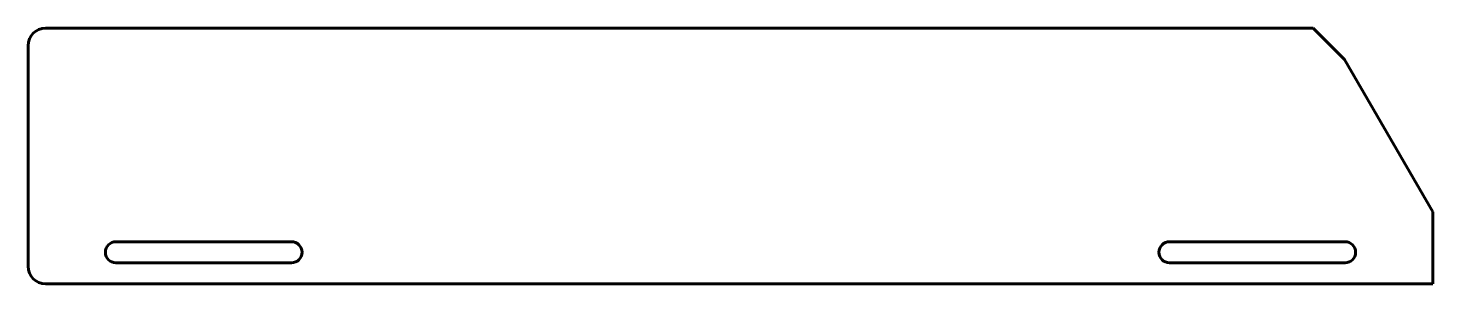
# Model space of a CAD drawing. Header units: millimetres. Extents: x 0 to 800, y 0 to 146.
import ezdxf

# ---------------------------------------------------------------- set-up
doc = ezdxf.new("R2010")
doc.units = ezdxf.units.MM
doc.linetypes.add('K5LT_BASIC', pattern=[0])

msp = doc.modelspace()

# ---------------------------------------------------------------- linework, layer by layer
at = {"color": 150, "linetype": 'K5LT_BASIC', "lineweight": 60, "true_color": 0x0080ff}
for p, q in [((10, 145.6), (731.74, 145.6)), ((731.74, 145.6), (749.58, 127.76)), ((0, 135.6), (0, 126.63)), ((0, 126.63), (0, 125.3)), ((0, 125.3), (0, 40.82)), ((749.58, 127.76), (800, 41.02)), ((0, 40.82), (0, 39.49)), ((800, 41.02), (800, 40.82)), ((800, 40.82), (800, 39.49)), ((0, 39.49), (0, 10)), ((800, 39.49), (800, 0)), ((150, 24), (50, 24)), ((750, 24), (650, 24)), ((50, 12), (150, 12)), ((650, 12), (750, 12)), ((10, 0), (800, 0))]:
    msp.add_line(p, q, dxfattribs=at)
for centre, radius, start, end in [((10, 135.6), 10, 90, 180), ((50, 18), 6, 90, 270), ((150, 18), 6, 270, 90), ((650, 18), 6, 90, 270), ((750, 18), 6, 270, 90), ((10, 10), 10, 180, 270)]:
    msp.add_arc(centre, radius, start, end, dxfattribs=at)

doc.saveas('drawing.dxf')
